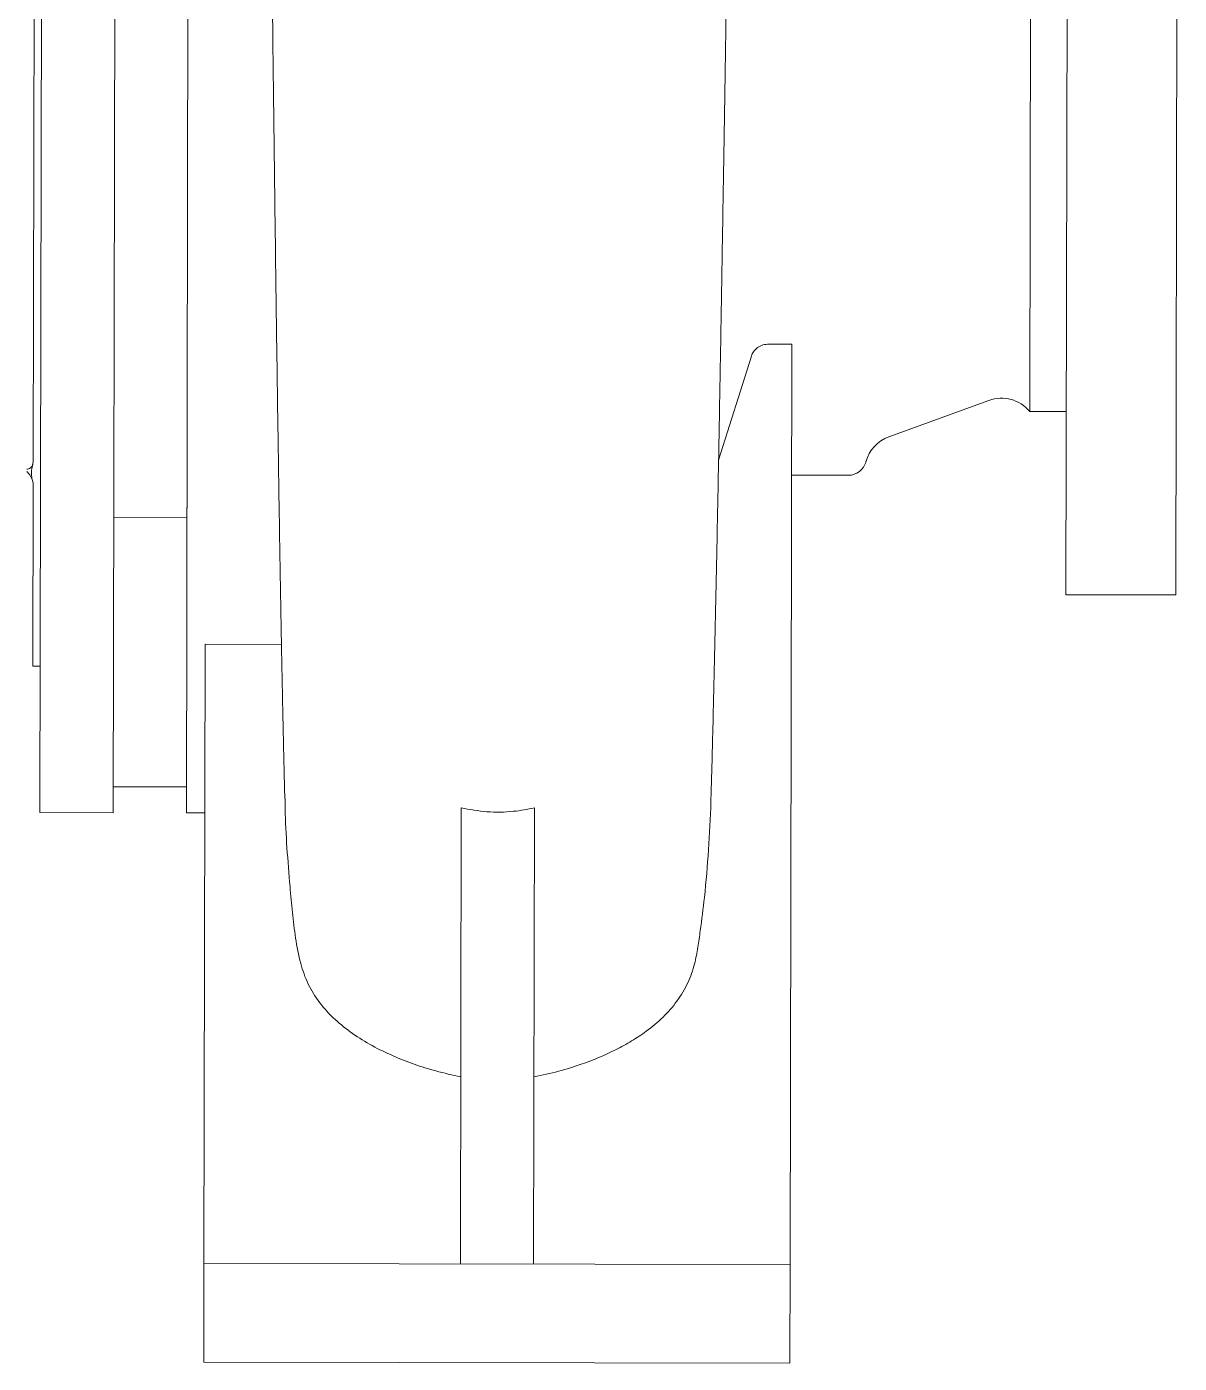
# Model space of a CAD drawing. Extents: x 766778 to 845620, y 133762 to 209800.
# Drawn here: x 788705.8 to 789020.4, y 190168.6 to 190533.5 of the extents above; entities that cross this region are included whole.
import ezdxf

# ---------------------------------------------------------------- set-up
doc = ezdxf.new("R2010")
doc.units = 0
doc.header["$MEASUREMENT"] = 0
doc.layers.get('0').update_dxf_attribs({"color": 1, "linetype": 'CONTINUOUS'})

# ---------------------------------------------------------------- blocks, each defined once
blk = doc.blocks.new('fifui')
at = {"color": 252, "linetype": 'Continuous', "lineweight": 5}
for p, q in [((405468.09, -8050.14), (405468.09, -8690.14)), ((405426.09, -8594), (405426.09, -8090.14)), ((405708.09, -8630.14), (405708.09, -8110.14)), ((405738.09, -8630.14), (405738.09, -8110.14)), ((405698.09, -8580.14), (405698.09, -8160.14)), ((405428.09, -8690.14), (405428.09, -8449.51)), ((405448.09, -8690.14), (405448.09, -8449.51)), ((405613.18, -8593.59), (405622.08, -8565.11)), ((405626.89, -8561.85), (405633.09, -8561.85)), ((405633.09, -8561.85), (405633.09, -8813.14)), ((405659.66, -8587.09), (405686.96, -8577.12)), ((405698.09, -8580.14), (405708.09, -8580.14)), ((405448.09, -8585.34), (405448.09, -8606.96)), ((405468.09, -8585.34), (405468.09, -8606.96)), ((405633.09, -8597.64), (405648.6, -8597.64)), ((405426.09, -8650.14), (405426.09, -8600.75)), ((405448.09, -8609.56), (405468.09, -8609.56)), ((405708.09, -8630.14), (405738.09, -8630.14)), ((405493.94, -8644.1), (405473.09, -8644.1)), ((405473.09, -8644.1), (405473.09, -8813.14)), ((405426.09, -8650.14), (405428.09, -8650.14)), ((405448.09, -8674.92), (405448.09, -8682.84)), ((405468.09, -8674.92), (405468.09, -8682.84)), ((405448.09, -8683.07), (405468.09, -8683.07)), ((405543.09, -8813.14), (405543.09, -8688.63)), ((405563.09, -8813.14), (405563.09, -8688.63)), ((405428.09, -8690.14), (405448.09, -8690.14)), ((405468.09, -8690.14), (405473.09, -8690.14)), ((405633.09, -8813.14), (405473.09, -8813.14)), ((405473.09, -8813.14), (405473.09, -8840.14)), ((405633.09, -8813.14), (405633.09, -8840.14)), ((405633.09, -8840.14), (405473.09, -8840.14))]:
    blk.add_line(p, q, dxfattribs=at)
for centre, radius, start, end in [((405690.39, -8586.51), 10, 39.6079, 110.0624), ((405663.09, -8596.48), 10, 110.0624, 165.152), ((405648.6, -8592.64), 5, 270, 345.152), ((405421.09, -8600.86), 5, 12.4918, 49.8958), ((405421.09, -8600.86), 5, 12.6294, 49.8987)]:
    blk.add_arc(centre, radius, start, end, dxfattribs=at)
for points, knots in [([(405486.57, -8143.93), (405486.57, -8143.93), (405486.57, -8143.95), (405486.58, -8144.49), (405486.6, -8145.79), (405486.64, -8147.84), (405486.69, -8150.4), (405486.76, -8154.15), (405486.85, -8159.13), (405486.96, -8165.56), (405487.07, -8172.45), (405487.18, -8179.35), (405487.3, -8186.92), (405487.42, -8194.95), (405487.55, -8203.31), (405487.67, -8211.44), (405487.8, -8219.84), (405487.93, -8228.96), (405488.07, -8238.88), (405488.22, -8250), (405488.4, -8262.39), (405488.58, -8276.13), (405488.78, -8290.71), (405488.99, -8306.09), (405489.2, -8322.27), (405489.41, -8338.36), (405489.62, -8354.25), (405489.82, -8369.8), (405490.03, -8385.5), (405490.23, -8401.02), (405490.43, -8416.08), (405490.62, -8430.61), (405490.82, -8445.36), (405491.02, -8460.22), (405491.23, -8475.1), (405491.43, -8489.54), (405491.63, -8504.01), (405491.84, -8518.93), (405492.06, -8533.49), (405492.27, -8547.6), (405492.48, -8561.18), (405492.7, -8574.95), (405492.91, -8587.71), (405493.1, -8599.13), (405493.27, -8608.89), (405493.43, -8617.76), (405493.56, -8624.89), (405493.67, -8630.52), (405493.75, -8634.87), (405493.83, -8638.9), (405493.91, -8642.74), (405493.99, -8646.69), (405494.08, -8651.07), (405494.19, -8656.03), (405494.31, -8661.31), (405494.43, -8666.83), (405494.57, -8672.52), (405494.72, -8678.47), (405494.84, -8683.08), (405494.91, -8685.6), (405494.93, -8686.17)], [0, 0, 0, 0, 0.004237, 0.009898, 0.018437, 0.027086, 0.035875, 0.04485, 0.059566, 0.074734, 0.089934, 0.104211, 0.117531, 0.134566, 0.149708, 0.163433, 0.177709, 0.193486, 0.210109, 0.227584, 0.248484, 0.270484, 0.293502, 0.317531, 0.34257, 0.368615, 0.391738, 0.415595, 0.439953, 0.463784, 0.486959, 0.509472, 0.531318, 0.555957, 0.579684, 0.602554, 0.626071, 0.65097, 0.677264, 0.700445, 0.724629, 0.749815, 0.776003, 0.796787, 0.816356, 0.834632, 0.851612, 0.861741, 0.871343, 0.880418, 0.888965, 0.897657, 0.907909, 0.919768, 0.933236, 0.946703, 0.96147, 0.97754, 0.994919, 1, 1, 1, 1]), ([(405611.27, -8685.77), (405611.33, -8683.81), (405611.45, -8679.39), (405611.63, -8672.23), (405611.83, -8663.78), (405612.04, -8654.34), (405612.26, -8643.65), (405612.48, -8632.7), (405612.69, -8621.54), (405612.89, -8610.38), (405613.09, -8599.31), (405613.26, -8589.32), (405613.4, -8580.52), (405613.52, -8572.91), (405613.64, -8565.61), (405613.77, -8557.49), (405613.91, -8547.99), (405614.08, -8536.67), (405614.27, -8524.14), (405614.47, -8510.38), (405614.68, -8495.56), (405614.9, -8480.02), (405615.1, -8464.77), (405615.31, -8450.02), (405615.5, -8435.8), (405615.69, -8421.48), (405615.88, -8407.07), (405616.07, -8392.6), (405616.26, -8378.23), (405616.44, -8364.24), (405616.61, -8351.33), (405616.76, -8339.59), (405616.9, -8328.96), (405617.03, -8318.98), (405617.16, -8309.65), (405617.28, -8300.61), (405617.4, -8291.36), (405617.53, -8281.39), (405617.68, -8270.55), (405617.83, -8259.92), (405617.97, -8249.73), (405618.1, -8240.5), (405618.22, -8231.75), (405618.34, -8223.83), (405618.44, -8216.74), (405618.53, -8210.46), (405618.62, -8204.68), (405618.7, -8198.98), (405618.79, -8192.94), (405618.89, -8186.51), (405619, -8179.92), (405619.1, -8173.4), (405619.21, -8167.07), (405619.31, -8161.13), (405619.39, -8156.24), (405619.46, -8152.23), (405619.52, -8149.12), (405619.57, -8146.67), (405619.6, -8145), (405619.62, -8144.15), (405619.63, -8143.82), (405619.62, -8143.88), (405619.62, -8143.89)], [0, 0, 0, 0, 0.017014, 0.038241, 0.058166, 0.083671, 0.108971, 0.134064, 0.157821, 0.181363, 0.203775, 0.224576, 0.239791, 0.254013, 0.267243, 0.280104, 0.298232, 0.318028, 0.339484, 0.362597, 0.38736, 0.412758, 0.438144, 0.460356, 0.48257, 0.504783, 0.52699, 0.549187, 0.571371, 0.59293, 0.613308, 0.630564, 0.646871, 0.66223, 0.676642, 0.690183, 0.704333, 0.720039, 0.73729, 0.756078, 0.771329, 0.787065, 0.801717, 0.815123, 0.827291, 0.838226, 0.847958, 0.857988, 0.869186, 0.881547, 0.89461, 0.907981, 0.921661, 0.935304, 0.948573, 0.958297, 0.967811, 0.977148, 0.986356, 0.992329, 0.998177, 1, 1, 1, 1]), ([(405626.89, -8561.85), (405626.33, -8561.9), (405625.21, -8561.99), (405623.73, -8562.76), (405622.61, -8563.83), (405622.25, -8564.7), (405622.08, -8565.11)], [0, 0, 0, 0, 0.258301, 0.516619, 0.775389, 1, 1, 1, 1]), ([(405424.37, -8596.38), (405424.37, -8596.38), (405424.51, -8596.36), (405425.07, -8596.25), (405425.89, -8595.66), (405426.02, -8594.58), (405426.09, -8594)], [0, 0, 0, 0, 0.002233, 0.118838, 0.520467, 1, 1, 1, 1]), ([(405426.09, -8594), (405426.04, -8594.5), (405425.95, -8595.5), (405425.5, -8596.96), (405425.61, -8598.43), (405426, -8599.68), (405426.07, -8600.45), (405426.09, -8600.75)], [0, 0, 0, 0, 0.216216, 0.432964, 0.648656, 0.865739, 1, 1, 1, 1]), ([(405611.26, -8685.77), (405611.25, -8686.15), (405611.19, -8690.88), (405610.67, -8699.96), (405609.75, -8711.68), (405608.63, -8720.55), (405607.8, -8726.6), (405606.93, -8731.41), (405605.17, -8736.43), (405602.25, -8741.36), (405598.38, -8745.79), (405594.13, -8749.36), (405589.77, -8752.26), (405585.48, -8754.63), (405580.97, -8756.72), (405575.73, -8758.74), (405569.79, -8760.63), (405565.33, -8761.6), (405563.09, -8762.08)], [0, 0, 0, 0, 0.011543, 0.144966, 0.278381, 0.37159, 0.418306, 0.46497, 0.520893, 0.578573, 0.634492, 0.691796, 0.737076, 0.782375, 0.828856, 0.875346, 0.937458, 1, 1, 1, 1]), ([(405543.09, -8762.08), (405540.82, -8761.59), (405536.5, -8760.65), (405530.33, -8758.71), (405524.49, -8756.43), (405518.83, -8753.69), (405513.48, -8750.41), (405508.59, -8746.54), (405504.43, -8742.03), (405501.19, -8736.87), (405499.08, -8730.87), (405497.87, -8724.27), (405497.03, -8717.27), (405496.27, -8709.06), (405495.51, -8699.64), (405495.01, -8691.6), (405495, -8687.11), (405494.99, -8686.17)], [0, 0, 0, 0, 0.06381, 0.121147, 0.178477, 0.237616, 0.296717, 0.355651, 0.415934, 0.474981, 0.536138, 0.608208, 0.680425, 0.752655, 0.861818, 0.970983, 1, 1, 1, 1]), ([(405543.09, -8688.63), (405545.42, -8689.06), (405550.14, -8689.91), (405556.92, -8689.79), (405561.2, -8688.99), (405563.09, -8688.63)], [0, 0, 0, 0, 0.3518245, 0.7124723, 1, 1, 1, 1])]:
    blk.add_open_spline(points, degree=3, knots=knots, dxfattribs=at)
blk = doc.blocks.new('A$C7EB86452')
at = {"rotation": 352.0000000000881}
blk.add_blockref('fifui', (-398601.24, 63941.46), dxfattribs=at)
blk = doc.blocks.new('ENGINE')
at = {"color": 4, "linetype": 'Continuous', "ltscale": 12, "rotation": 7.698618751251217}
blk.add_blockref('A$C7EB86452', (945855.32, 205857.51), dxfattribs=at)

msp = doc.modelspace()

# ---------------------------------------------------------------- block references
at = {"color": 7, "linetype": 'Continuous', "rotation": 0.1984573570547499}
msp.add_blockref('ENGINE', (-158232.80366, -17964.77499), dxfattribs=at)

doc.saveas('drawing.dxf')
